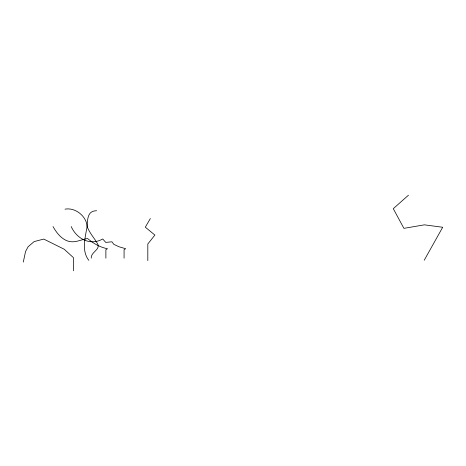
<?xml version="1.0" encoding="UTF-8"?>
<svg xmlns="http://www.w3.org/2000/svg" width="466" height="466" viewBox="0 0 466 466"><rect width="100%" height="100%" fill="white"/><g stroke="black" fill="none" stroke-linecap="round" stroke-linejoin="round"><path stroke-width="0.7" d="M23.3 262.084L25.537 251.541L28.111 246.747L34.111 241.598L43.757 239.075L64.192 249.228L73.395 257.616L73.459 270.793M91.243 258.158C90.654 251.902 101.518 249.421 97.219 243.176C93.969 237.608 89.379 232.767 87.194 226.616C86.484 216.09 75.23 207.213 65.001 209.164M424.223 260.244L442.7 227.262L424.404 224.839L403.906 228.352L393.287 208.669L408.461 195.207M150.343 218.56L145.316 227.175L154.887 235.074L147.815 243.974L147.815 260.64M96.608 210.737C85.418 210.783 88.29 222.94 86.443 230.181C84.62 240.101 82.028 251.646 88.808 260.343M71.216 226.575C76.593 238.749 90.218 246.141 102.724 238.976L105.759 242.396L111.945 241.802L113.809 244.324L118.941 246.747L125.674 248.722L124.073 249.706L124.073 258.158M53.019 226.575C56.444 232.563 60.889 238.58 67.634 241.009C74.554 243.479 80.938 239.518 87.608 238.522C93.305 243.415 100.039 247.324 107.477 248.722L105.875 249.706L105.875 258.158"/></g></svg>
